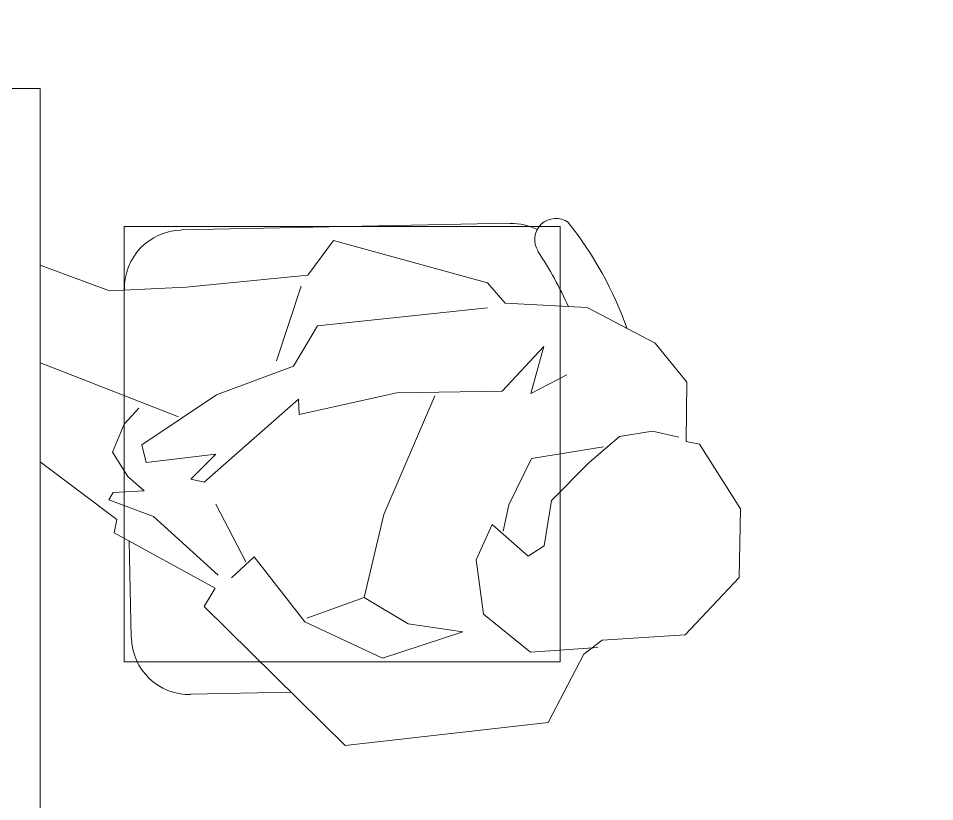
# Model space of a CAD drawing. Header units: metres. Extents: x -17 to 101, y 0 to 79.
# Drawn here: x 58.207 to 59.153, y 28.692 to 29.502 of the extents above; entities that cross this region are included whole.
import ezdxf

# ---------------------------------------------------------------- set-up
doc = ezdxf.new("R2010")
doc.units = ezdxf.units.M
doc.linetypes.add('HIDDEN2', pattern=[0.1875, 0.125, -0.0625])
doc.layers.add('Cotas varias El', color=253, linetype='Continuous', lineweight=13)
doc.layers.add('TOMACORRIENTE', color=5, linetype='HIDDEN2', lineweight=30)

msp = doc.modelspace()

# ---------------------------------------------------------------- linework, layer by layer
at = {"layer": 'Cotas varias El', "extrusion": (-0.03756, 0.00481, 0.999283)}
for p, q in [((58.37498, 29.28314, -0.00637), (58.71468, 29.29001, 0.00637)), ((58.50587, 29.23627, -0.00122), (58.5323, 29.27193, -0.0004)), ((58.5323, 29.27193, -0.0004), (58.69125, 29.22835, 0.00578)), ((58.22954, 29.24666, -0.01166), (58.30085, 29.21992, -0.00885)), ((58.38029, 29.22388, -0.00588), (58.50587, 29.23627, -0.00122)), ((58.30085, 29.21992, -0.00885), (58.38029, 29.22388, -0.00588)), ((58.31626, 29.22069, -0.00827), (58.31624, 29.22194, -0.00828)), ((58.49907, 29.2249, -0.00142), (58.47346, 29.14759, -0.00201)), ((58.69125, 29.22835, 0.00578), (58.70944, 29.20718, 0.00657)), ((58.51578, 29.18404, -0.0006), (58.69129, 29.2026, 0.00591)), ((58.70944, 29.20718, 0.00657), (58.79419, 29.20282, 0.00978)), ((58.79419, 29.20282, 0.00978), (58.8646, 29.16586, 0.0126)), ((58.49087, 29.14232, -0.00133), (58.51578, 29.18404, -0.0006)), ((58.8646, 29.16586, 0.0126), (58.89719, 29.12579, 0.01402)), ((58.7496, 29.16258, 0.00829), (58.70654, 29.11629, 0.0069)), ((58.73605, 29.11408, 0.00802), (58.7496, 29.16258, 0.00829)), ((58.24724, 29.13876, -0.01047), (58.22954, 29.14563, -0.01117)), ((58.37215, 29.0898, -0.00554), (58.24724, 29.13876, -0.01047)), ((58.41146, 29.11261, -0.00418), (58.49087, 29.14232, -0.00133)), ((58.7731, 29.13309, 0.00932), (58.73605, 29.11408, 0.00802)), ((58.89719, 29.12579, 0.01402), (58.89652, 29.06444, 0.01429)), ((58.70654, 29.11629, 0.0069), (58.59759, 29.11453, 0.00281)), ((58.33436, 29.06094, -0.00683), (58.41146, 29.11261, -0.00418)), ((58.49621, 29.10825, -0.00097), (58.39872, 29.02245, -0.00422)), ((58.49699, 29.09235, -0.00086), (58.49621, 29.10825, -0.00097)), ((58.59759, 29.11453, 0.00281), (58.49699, 29.09235, -0.00086)), ((58.63694, 29.11159, 0.0043), (58.58414, 28.98878, 0.00291)), ((58.33128, 29.0988, -0.00712), (58.31617, 29.08211, -0.00761)), ((58.31617, 29.08211, -0.00761), (58.3041, 29.0533, -0.00793)), ((58.79592, 29.04226, 0.01061), (58.82766, 29.06959, 0.01168)), ((58.82766, 29.06959, 0.01168), (58.8617, 29.07497, 0.01293)), ((58.8617, 29.07497, 0.01293), (58.88895, 29.06897, 0.01398)), ((58.33892, 29.04277, -0.00657), (58.33436, 29.06094, -0.00683)), ((58.81103, 29.05895, 0.0111), (58.7369, 29.04667, 0.00837)), ((58.89652, 29.06444, 0.01429), (58.91015, 29.06144, 0.01481)), ((58.91015, 29.06144, 0.01481), (58.95261, 28.99488, 0.01673)), ((58.3041, 29.0533, -0.00793), (58.32003, 29.02834, -0.00721)), ((58.41079, 29.05126, -0.00391), (58.33892, 29.04277, -0.00657)), ((58.3851, 29.02545, -0.00475), (58.41079, 29.05126, -0.00391)), ((58.30874, 28.98363, -0.00742), (58.22954, 29.04331, -0.01068)), ((58.7369, 29.04667, 0.00837), (58.71351, 28.9989, 0.00772)), ((58.75739, 29.00354, 0.00935), (58.79592, 29.04226, 0.01061)), ((58.32003, 29.02834, -0.00721), (58.33669, 29.01323, -0.00651)), ((58.39872, 29.02245, -0.00422), (58.3851, 29.02545, -0.00475)), ((58.30492, 29.01165, -0.00769), (58.30039, 29.00406, -0.00783)), ((58.33669, 29.01323, -0.00651), (58.30492, 29.01165, -0.00769)), ((58.30039, 29.00406, -0.00783), (58.34657, 28.98674, -0.00601)), ((58.74989, 28.95657, 0.0093), (58.75739, 29.00354, 0.00935)), ((58.44196, 28.93999, -0.0022), (58.41086, 28.99976, -0.00365)), ((58.71351, 28.9989, 0.00772), (58.7075, 28.97163, 0.00763)), ((58.95261, 28.99488, 0.01673), (58.95119, 28.92368, 0.01702)), ((58.30573, 28.96999, -0.00746), (58.30874, 28.98363, -0.00742)), ((58.34657, 28.98674, -0.00601), (58.41323, 28.9263, -0.00321)), ((58.58414, 28.98878, 0.00291), (58.56383, 28.90315, 0.00256)), ((58.67954, 28.94203, 0.00672), (58.69614, 28.97842, 0.00717)), ((58.69614, 28.97842, 0.00717), (58.73326, 28.94593, 0.00872)), ((58.41022, 28.91266, -0.00326), (58.30573, 28.96999, -0.00746)), ((58.32345, 28.86201, -0.00628), (58.32146, 28.96136, -0.00683)), ((58.73326, 28.94593, 0.00872), (58.74989, 28.95657, 0.0093)), ((58.45028, 28.94531, -0.00191), (58.42686, 28.9233, -0.00269)), ((58.50258, 28.87802, 0.00038), (58.45028, 28.94531, -0.00191)), ((58.68718, 28.88599, 0.00728), (58.67954, 28.94203, 0.00672)), ((58.95119, 28.92368, 0.01702), (58.89529, 28.86448, 0.0152)), ((58.3989, 28.8937, -0.00359), (58.41022, 28.91266, -0.00326)), ((58.56383, 28.90315, 0.00256), (58.50484, 28.88181, 0.00045)), ((58.56383, 28.90315, 0.00256), (58.60927, 28.87598, 0.0044)), ((58.54437, 28.75011, 0.00256), (58.3989, 28.8937, -0.00359)), ((58.73566, 28.84672, 0.00929), (58.68718, 28.88599, 0.00728)), ((58.58283, 28.84032, 0.00358), (58.50258, 28.87802, 0.00038)), ((58.60927, 28.87598, 0.0044), (58.66602, 28.86777, 0.00657)), ((58.66602, 28.86777, 0.00657), (58.58283, 28.84032, 0.00358)), ((58.89529, 28.86448, 0.0152), (58.80979, 28.859, 0.01202)), ((58.80527, 28.85141, 0.01188), (58.73566, 28.84672, 0.00929)), ((58.80979, 28.859, 0.01202), (58.7909, 28.84456, 0.01138)), ((58.7909, 28.84456, 0.01138), (58.75392, 28.77405, 0.01033)), ((58.48841, 28.80534, 0.0002), (58.3846, 28.80324, -0.0037)), ((58.75392, 28.77405, 0.01033), (58.54437, 28.75011, 0.00256))]:
    msp.add_line(p, q, dxfattribs=at)
at = {"layer": 'Cotas varias El'}
msp.add_lwpolyline([(58.22954, 29.42912), (58.22954, 27.92912), (57.62954, 27.92912), (57.62954, 29.42912)], close=True, dxfattribs=at)
msp.add_lwpolyline([(58.76624, 29.28657), (58.76624, 28.83657), (58.31624, 28.83657), (58.31624, 29.28657), (58.76624, 29.28657)], dxfattribs=at)
at = {"layer": 'Cotas varias El', "extrusion": (-0.03756, 0.00481, 0.999283)}
for centre, radius, start, end in [((-36.50009, 54.52886, -2.05809), 0.02194, 151.76093, 310.4784), ((-36.45125, 54.48871, -2.05809), 0.06, 160.86655, 188.45099), ((-36.235, 54.25798, -2.05809), 0.4, 117.21708, 135.32089), ((-36.40129, 54.1524, -2.05809), 0.06, 188.45099, 278.45099), ((-36.2286, 54.21493, -2.05809), 0.3928, 121.31238, 130.87524), ((-36.04519, 54.2053, -2.05809), 0.06, 278.45099, 8.45099)]:
    msp.add_arc(centre, radius, start, end, dxfattribs=at)
at = {"layer": 'TOMACORRIENTE', "lineweight": 25}
msp.add_arc((57.56479, 29.97983), 2.49068, 266.02878, 348.93243, dxfattribs=at)

doc.saveas('drawing.dxf')
